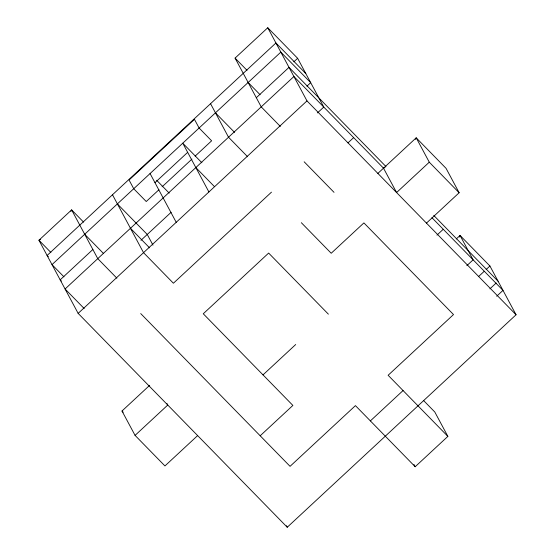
<?xml version="1.0" encoding="UTF-8"?>
<svg xmlns="http://www.w3.org/2000/svg" width="555" height="555" viewBox="0 0 555 555"><rect width="100%" height="100%" fill="white"/><g stroke="black" fill="none" stroke-linecap="round" stroke-linejoin="round"><path stroke-width="0.83" d="M70.929 211.469L71.623 209.88L83.569 222.104M415.515 139.402L416.201 137.813L446.074 168.366L459.145 192.751L426.455 223.103M459.36 237.041L460.053 235.452L489.919 266.005L516.067 314.761L287.24 527.25L78.151 313.381L38.933 240.239L71.623 209.88L97.77 258.644L116.883 278.194M280.33 126.422L261.218 106.865L235.07 58.108L267.76 27.75L297.633 58.303L323.773 107.066L317.488 112.901M154.977 182.692L187.666 152.341M293.859 61.806L297.633 58.303M92.865 249.5L60.176 279.852L61.369 281.08M256.313 97.722L289.002 67.37L385.989 166.576M158.938 189.741L146.243 201.527L133.727 188.728L129.065 180.035L194.444 119.325L199.106 128.018L211.621 140.817L195.117 156.142M162.109 186.792L191.947 159.091M140.963 240.301L171.141 212.281M306.929 86.185L310.703 82.681L280.83 52.128L52.003 264.617L63.957 276.841M78.151 313.381L306.977 100.892L267.76 27.75M271.471 192.155L173.403 283.223L143.53 252.664L112.485 194.763M347.985 142.871L353.646 137.619M197.629 435.592L164.939 465.943L135.073 435.391L121.996 411.012L149.656 385.33M377.858 173.424L416.201 137.813L429.279 162.192L459.145 192.751M135.073 435.391L167.763 405.039L166.944 403.513M429.279 162.192L396.589 192.55L383.512 168.172L293.907 76.514L65.081 288.995L84.194 308.552M263.008 374.882L295.697 344.523M436.965 235.112L443.258 229.277M456.279 238.955L460.053 235.452L473.124 259.83L466.838 265.665M260.191 435.786L292.88 405.434L203.269 313.776L268.648 253.066L328.387 314.172M478.604 276.508L484.265 271.256M486.152 269.508L489.919 266.005M489.919 288.829L496.205 282.995M496.711 296.217L502.996 290.383L431.901 217.664M370.372 420.905L403.062 390.553M140.713 313.575L290.057 466.339L355.436 405.629L415.182 466.734L447.871 436.383L434.794 412.004L423.444 400.391M40.48 239.482L38.933 240.239L50.88 252.456M383.512 168.172L385.059 167.416M305.798 73.537L275.932 42.985L47.106 255.473L48.299 256.694M433.76 215.43L498.092 281.239M306.977 100.892L516.067 314.761M235.07 58.108L247.017 70.325M248.141 82.487L260.094 94.704M304.161 161.796L334.027 192.349M215.451 112.838L234.571 132.395M247.641 156.774L228.528 137.224L210.553 103.695M301.337 222.708L331.21 253.26L363.9 222.909L453.504 314.567L388.125 375.277L447.871 436.383M201.881 162.747L182.761 143.197L208.909 191.954M195.839 167.575L214.355 186.522M156.649 180.271L169.192 193.105M117.369 203.921L147.255 234.46L152.972 245.13M130.46 228.285L149.572 247.842M84.693 234.259L103.216 253.205M121.996 411.012L123.196 412.233M413.954 464.452L415.182 466.734M150.072 173.548L176.219 222.312M286.422 525.724L287.24 527.25"/></g></svg>
